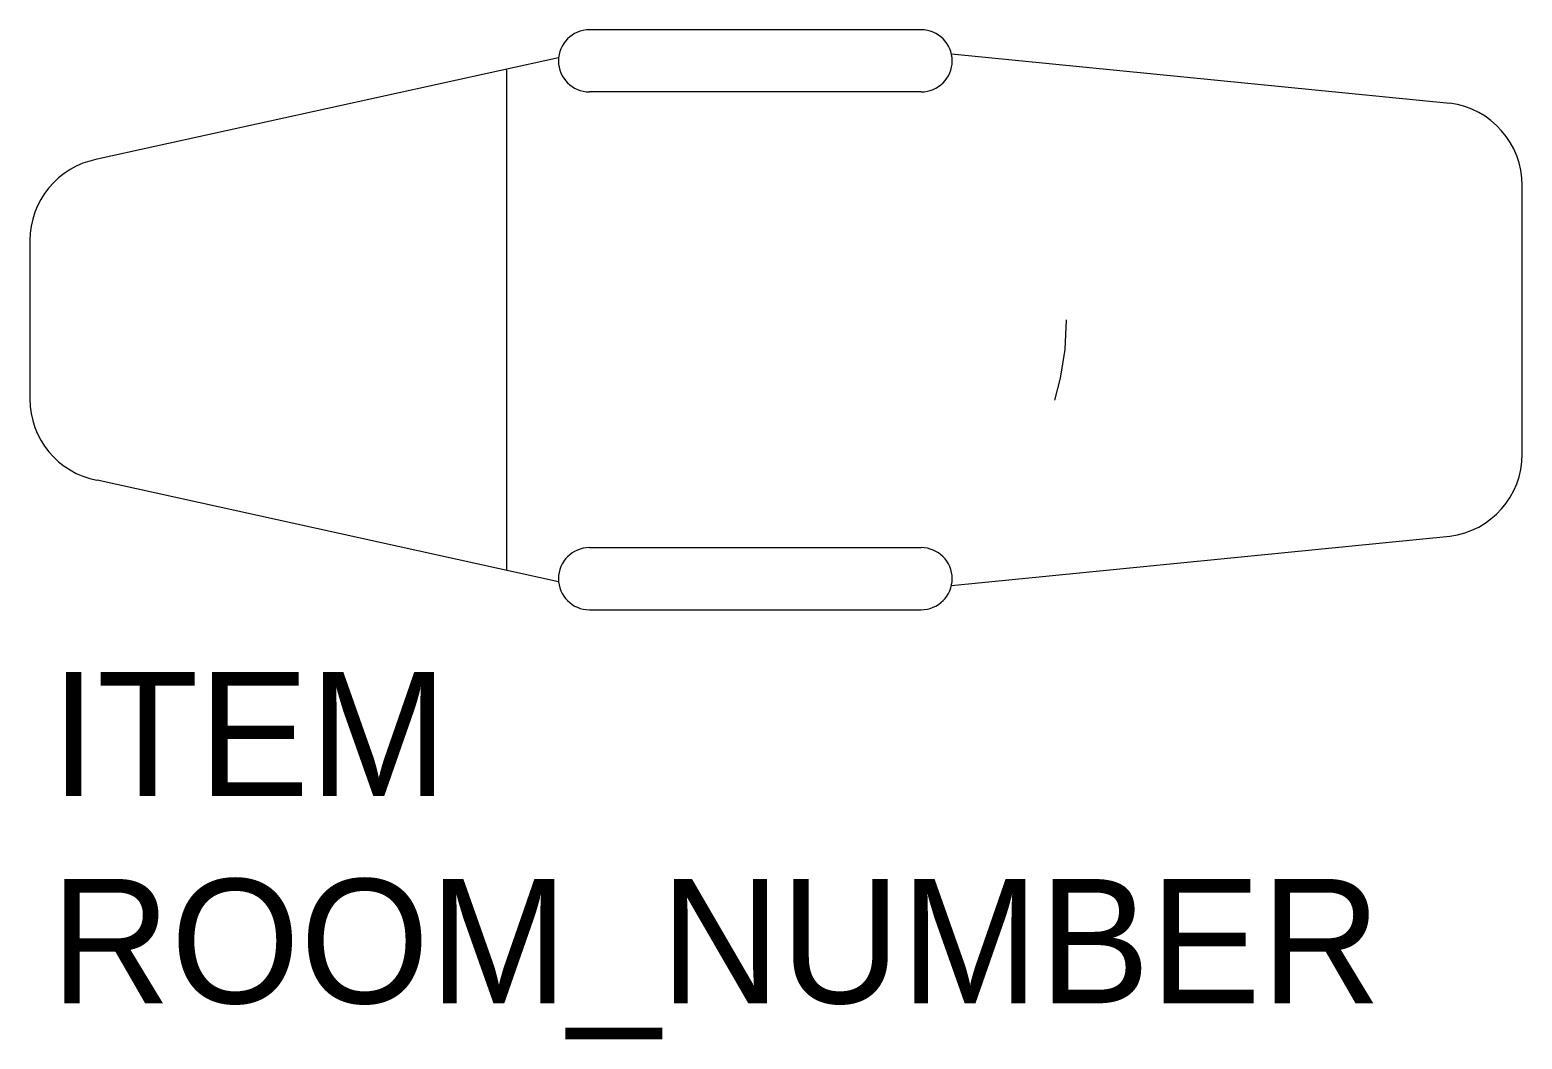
# Model space of a CAD drawing. Extents: x 0 to 1.83, y -0.53 to 0.71.
import ezdxf

# ---------------------------------------------------------------- set-up
doc = ezdxf.new("R2010")
doc.units = 0
doc.header["$LTSCALE"] = 24
doc.linetypes.add('DOT', pattern=[0.25, 0, -0.25])
doc.layers.get('0').update_dxf_attribs({"linetype": 'CONTINUOUS'})
doc.styles.add('ATT', font='txt')

msp = doc.modelspace()

# ---------------------------------------------------------------- linework, layer by layer
at = {"color": 0, "linetype": 'BYBLOCK'}
for p, q in [((1.0922, 0.7112), (0.6858, 0.7112)), ((0.6479, 0.677), (0.0823, 0.5524)), ((1.1293, 0.6816), (1.7403, 0.6211)), ((0.5842, 0.6621), (0.5842, 0.0491)), ((1.0922, 0.635), (0.6858, 0.635)), ((1.8288, 0.1908), (1.8288, 0.5204)), ((0, 0.4527), (0, 0.2585)), ((0.6479, 0.0342), (0.0823, 0.1588)), ((0.6858, 0.0762), (1.0922, 0.0762)), ((1.1293, 0.0296), (1.7403, 0.0901)), ((0.6858, 0), (1.0922, 0))]:
    msp.add_line(p, q, dxfattribs=at)
at = {"color": 1, "linetype": 'DOT'}
msp.add_circle((0.9144, 0.3556), 0.3556, dxfattribs=at)
at = {"color": 0, "linetype": 'BYBLOCK'}
for centre, radius, start, end in [((0.6858, 0.6731), 0.0381, 90, 270), ((1.0922, 0.6731), 0.0381, 270, 90), ((1.7272, 0.5204), 0.1016, 0, 82.5686), ((0.1016, 0.4527), 0.1016, 100.9784, 180), ((0.1016, 0.2585), 0.1016, 180, 259.0216), ((1.7272, 0.1908), 0.1016, 277.4314, 0), ((0.6858, 0.0381), 0.0381, 90, 270), ((1.0922, 0.0381), 0.0381, 270, 90)]:
    msp.add_arc(centre, radius, start, end, dxfattribs=at)

# ---------------------------------------------------------------- texts
at = {"color": 0, "linetype": 'BYBLOCK', "style": 'ATT'}
for tag, p, s, flags in [('ITEM', (0.0254, -0.2286), 'DENTAL CHAIR', 3), ('ROOM_NUMBER', (0.0254, -0.4826), '', 1)]:
    msp.add_attdef(tag, p, s, height=0.1524, dxfattribs=dict(at, flags=flags))

doc.saveas('drawing.dxf')
